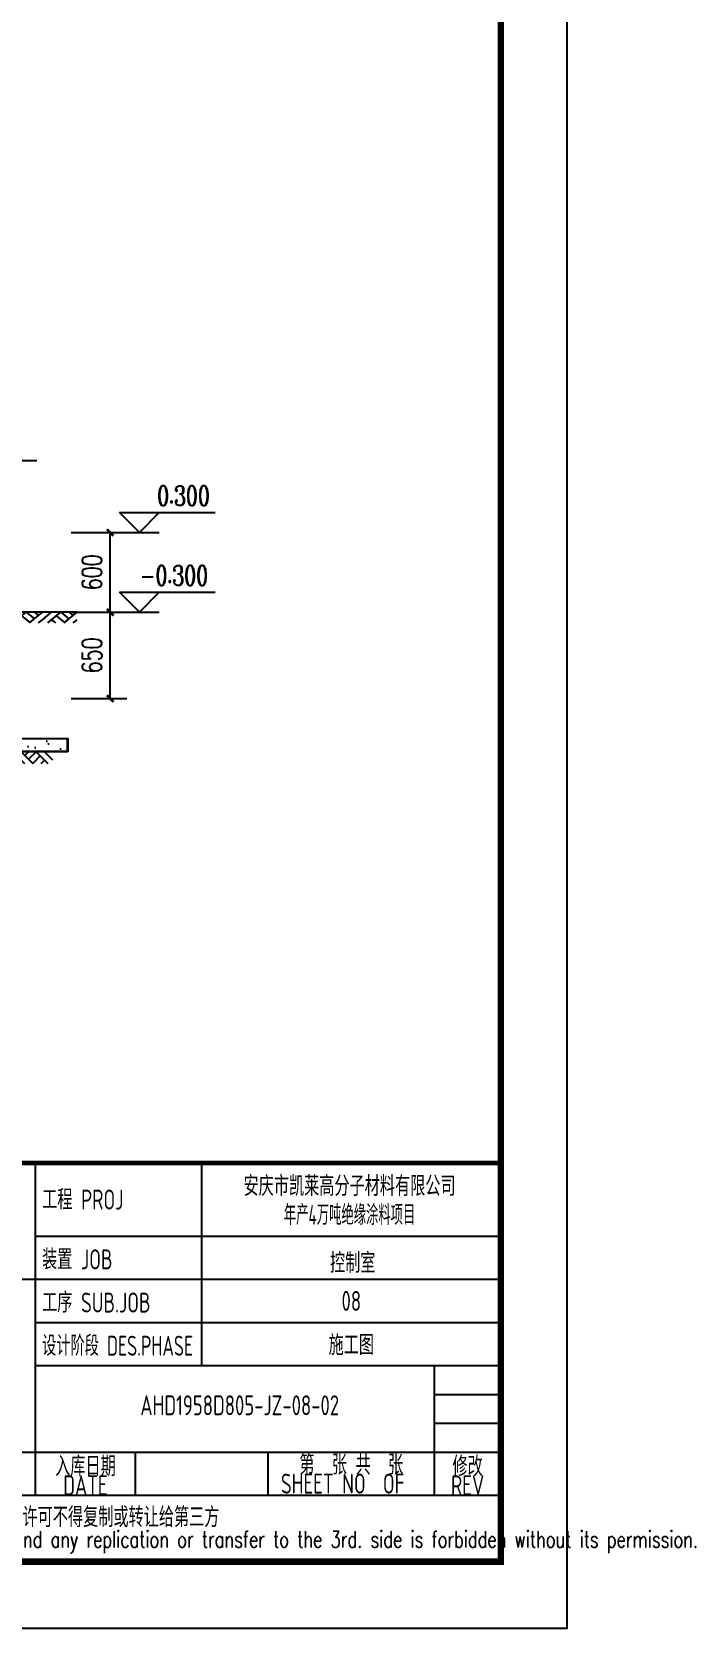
# Model space of a CAD drawing. Extents: x 5279878 to 5976284, y -275259 to -27697.
# Drawn here: x 5391671 to 5401665, y -212305 to -188279 of the extents above; entities that cross this region are included whole.
import ezdxf
from ezdxf.enums import TextEntityAlignment as Align

# ---------------------------------------------------------------- set-up
doc = ezdxf.new("R2010")
doc.units = 0
doc.header["$LTSCALE"] = 1000
doc.header["$MEASUREMENT"] = 0
doc.layers.get('0').update_dxf_attribs({"linetype": 'CONTINUOUS'})
doc.layers.get('Defpoints').update_dxf_attribs({"linetype": 'CONTINUOUS'})
for name, color, linetype in [('DIM_ELEV', 3, 'CONTINUOUS'), ('DIM_SYMB', 3, 'CONTINUOUS'), ('GROUND', 2, 'CONTINUOUS'), ('PUB_DIM', 3, 'CONTINUOUS'), ('PUB_HATCH', 8, 'CONTINUOUS'), ('PUB_TEXT', 7, 'CONTINUOUS'), ('PUB_TITLE', 4, 'CONTINUOUS'), ('WALL', 2, 'CONTINUOUS')]:
    doc.layers.add(name, color=color, linetype=linetype)
doc.styles.add('_TCH_DIM_T3', font='SIMPLEX', dxfattribs={"width": 0.705882, "bigfont": 'GBCBIG'})
doc.styles.add('_TCH_LABEL', font='COMPLEX', dxfattribs={"bigfont": 'GBCBIG'})
doc.styles.add('ECEC_TQ', font='txt_l.shx', dxfattribs={"bigfont": 'hztxt_l.shx'})
doc.styles.add('sceie', font='sceie.shx', dxfattribs={"width": 0.7, "bigfont": 'sceic.shx'})
doc.dimstyles.new('_TCH_ARCH&&100', dxfattribs={"dimtxt": 297.5, "dimasz": 100, "dimexe": 250, "dimexo": 300, "dimgap": 126.25, "dimtad": 1, "dimdec": 0, "dimzin": 0, "dimdsep": 46, "dimtxsty": '_TCH_DIM_T3', "dimblk": 'ARCHTICK', "dimcen": 0.09, "dimclrt": 7, "dimazin": 2, "dimtfac": 1, "dimtdec": 0, "dimtix": 1, "dimtmove": 2, "dimatfit": 3, "dimfxl": 0, "dimtolj": 1, "dimtzin": 0, "dimarcsym": 0})

# ---------------------------------------------------------------- blocks, each defined once
blk = doc.blocks.new('$LinePat$素土夯实')
at = {"color": 0}
for p, q in [((0, -210), (210, 0)), ((120, -300), (420, 0)), ((420, 0), (608, -188)), ((495, -300), (795, 0)), ((615, 0), (705, -90)), ((210, -210), (300, -300)), ((315, -105), (502, -293)), ((705, -300), (795, -210))]:
    blk.add_line(p, q, dxfattribs=at)
blk = doc.blocks.new('$LinePat$00000007')
for p, q in [((0, -210), (210, 0)), ((120, -300), (420, 0)), ((420, 0), (608, -188)), ((495, -300), (795, 0)), ((615, 0), (705, -90)), ((210, -210), (300, -300)), ((315, -105), (502, -293)), ((705, -300), (795, -210))]:
    blk.add_line(p, q)
blk = doc.blocks.new('*U65')
at = {"xscale": 0.2999999999999999, "yscale": 0.2999999999999999}
blk.add_blockref('$LinePat$00000007', (-119.25, 0), dxfattribs=at)
blk = doc.blocks.new('_ArchTick')
at = {"color": 0, "linetype": 'ByBlock', "const_width": 0.4}
blk.add_lwpolyline([(-0.5, -0.5), (0.5, 0.5)], dxfattribs=at)
blk = doc.blocks.new('*D82')
at = {"layer": 'Defpoints', "color": 0, "transparency": 16777216}
for p in [(5391960, -197014), (5392848, -197014), (5391960, -198314)]:
    blk.add_point(p, dxfattribs=at)
at = {"layer": 'PUB_DIM', "color": 0, "lineweight": -2, "transparency": 16777216}
for p, q in [((5392260, -197014), (5393098, -197014)), ((5392848, -198314), (5392848, -197014)), ((5392260, -198314), (5393098, -198314))]:
    blk.add_line(p, q, dxfattribs=at)
at = {"layer": 'PUB_DIM', "color": 0, "lineweight": -2, "transparency": 16777216, "xscale": 100, "yscale": 100, "zscale": 100}
for p, rotation in [((5392848, -197014), 90), ((5392848, -198314), 270)]:
    blk.add_blockref('_ArchTick', p, dxfattribs=dict(at, rotation=rotation))
at = {"layer": 'PUB_DIM', "color": 7, "transparency": 16777216, "insert": (5392573, -197664), "char_height": 297.5, "attachment_point": 5, "rotation": 90, "style": '_TCH_DIM_T3'}
blk.add_mtext('\\A1;650', dxfattribs=at)
blk = doc.blocks.new('*D83')
at = {"layer": 'Defpoints', "color": 0, "transparency": 16777216}
for p in [(5391960, -195814), (5392848, -195814), (5391960, -197014)]:
    blk.add_point(p, dxfattribs=at)
at = {"layer": 'PUB_DIM', "color": 0, "lineweight": -2, "transparency": 16777216}
for p, q in [((5392260, -195814), (5393098, -195814)), ((5392848, -197014), (5392848, -195814)), ((5392260, -197014), (5393098, -197014))]:
    blk.add_line(p, q, dxfattribs=at)
at = {"layer": 'PUB_DIM', "color": 0, "lineweight": -2, "transparency": 16777216, "xscale": 100, "yscale": 100, "zscale": 100}
for p, rotation in [((5392848, -195814), 90), ((5392848, -197014), 270)]:
    blk.add_blockref('_ArchTick', p, dxfattribs=dict(at, rotation=rotation))
at = {"layer": 'PUB_DIM', "color": 7, "transparency": 16777216, "insert": (5392573, -196414), "char_height": 297.5, "attachment_point": 5, "rotation": 90, "style": '_TCH_DIM_T3'}
blk.add_mtext('\\A1;600', dxfattribs=at)

msp = doc.modelspace()

# ---------------------------------------------------------------- hatches: boundary and pattern name
h = msp.add_hatch()
h.set_pattern_fill('混凝土', color=0, scale=80, style=0)
h.set_pattern_definition([(50, (5384432.3, -197391.9), (573.808, -50.202), [60, -660]), (355, (5384432.3, -197391.9), (-111, 601.754), [48, -528]), (100.451, (5384480.1, -197396.07), (462.808, 551.55), [50.992, -560.914]), (46.184, (5384432.3, -197231.9), (853.79, -132.415), [90, -990]), (96.636, (5384503.4, -197242.9), (747.73, 779.29), [76.49, -841.37]), (351.184, (5384432.3, -197231.9), (747.73, 779.29), [72, -792]), (21, (5384512.3, -197271.9), (477.526, -322.095), [60, -660]), (326, (5384512.3, -197271.9), (194.652, 580.12), [48, -528]), (71.451, (5384552.1, -197298.7), (672.18, 258.024), [50.992, -560.914]), (37.5, (5384432.3, -197391.89), (9.728, 266.315), [0, -521.6, 0, -536, 0, -530]), (7.5, (5384432.3, -197391.89), (210.456, 315.529), [0, -305.6, 0, -509.6, 0, -202]), (327.5, (5384253.9, -197391.89), (427.058, -18.044), [0, -200, 0, -624, 0, -828]), (317.5, (5384173.9, -197391.9), (466.549, 80.084), [0, -260, 0, -414.4, 0, -588])])
h.paths.add_polyline_path([(5383203.3, -195824.4), (5380748, -195824.4), (5380748, -195986.9), (5380538, -196061.4), (5380958, -196135.4), (5380748, -196211.9), (5380748, -196384.4), (5382888.6, -196384.4), (5384228.9, -197725.2), (5385103.3, -197725.2)])
h.paths.add_polyline_path([(5386908.9, -197995.2), (5384951.6, -197995.2), (5384681.7, -197725.2), (5384228.9, -197725.2), (5384788.6, -198285.2), (5386908.9, -198285.2)])
h.paths.add_polyline_path([(5386908.9, -197725.2), (5385103.3, -197725.2), (5384681.7, -197725.2), (5384951.6, -197995.2), (5386908.9, -197995.2)], flags=17)
h.paths.add_polyline_path([(5388690.5, -198924.4), (5391146.7, -198924.4), (5391146.7, -199104.4), (5388690.6, -199104.4)])
h.paths.add_polyline_path([(5391146.7, -198924.4), (5392098.9, -198924.4), (5392098.9, -199104.4), (5391146.7, -199104.4)])
h.paths.add_polyline_path([(5387708.9, -198924.4), (5388690.5, -198924.4), (5388690.6, -199104.4), (5387708.9, -199104.4)])
h.paths.add_polyline_path([(5384003.4, -197435.6), (5384120.8, -197152.1), (5383883.5, -197053.7), (5383766, -197337.2)], flags=24)

# ---------------------------------------------------------------- linework, layer by layer
for p, q in [((5391726.8, -210305.2), (5391726.8, -205305.2)), ((5394226.8, -208355.2), (5394226.8, -205305.2)), ((5398726.8, -211305.2), (5398726.8, -205305.2)), ((5391726.8, -206405.2), (5398726.8, -206405.2)), ((5380726.8, -207055.2), (5391726.8, -207055.2)), ((5391726.8, -207055.2), (5398726.8, -207055.2)), ((5391726.8, -207705.2), (5398726.8, -207705.2)), ((5391726.8, -208355.2), (5398726.8, -208355.2)), ((5397726.8, -210305.2), (5397726.8, -208355.2)), ((5397726.8, -208788.5), (5398726.8, -208788.5)), ((5397726.8, -209221.8), (5398726.8, -209221.8)), ((5386226.8, -209655.2), (5398726.8, -209655.2)), ((5393226.8, -210305.2), (5393226.8, -209655.2)), ((5395226.8, -210305.2), (5395226.8, -209655.2)), ((5380726.8, -210305.2), (5398726.8, -210305.2)), ((5380726.8, -211305.2), (5398726.8, -211305.2))]:
    msp.add_line(p, q)
at = {"const_width": 70}
msp.add_lwpolyline([(5398726.8, -205305.2), (5380726.8, -205305.2)], dxfattribs=at)
at = {"layer": 'DIM_ELEV'}
for p, q in [((5393287.4, -195814.4), (5392987.4, -195514.4)), ((5392987.4, -195514.4), (5394425.9, -195514.4)), ((5393287.4, -195814.4), (5393587.4, -195514.4)), ((5392587.4, -195814.4), (5393587.4, -195814.4)), ((5393287.4, -197014.4), (5392987.4, -196714.4)), ((5392987.4, -196714.4), (5394425.9, -196714.4)), ((5393287.4, -197014.4), (5393587.4, -196714.4)), ((5392587.4, -197014.4), (5393587.4, -197014.4))]:
    msp.add_line(p, q, dxfattribs=at)
at = {"layer": 'DIM_SYMB'}
msp.add_lwpolyline([(5391742.3, -194734.4), (5389542.3, -194734.4), (5389542.3, -195734.4)], dxfattribs=at)
at = {"layer": 'GROUND', "color": 0, "ltscale": 2}
msp.add_lwpolyline([(5392208.9, -199114.4), (5387708.9, -199114.4), (5387708.9, -198914.4), (5392208.9, -198914.4)], close=True, dxfattribs=at)
at = {"layer": 'PUB_TITLE', "color": 4}
msp.add_lwpolyline([(5315626.8, -212305.2), (5399726.8, -212305.2), (5399726.8, -152905.2), (5315626.8, -152905.2)], close=True, dxfattribs=at)
at = {"layer": 'PUB_TITLE', "color": 4, "const_width": 100}
msp.add_lwpolyline([(5318126.8, -211305.2), (5398726.8, -211305.2), (5398726.8, -153905.2), (5318126.8, -153905.2)], close=True, dxfattribs=at)
at = {"layer": 'WALL'}
msp.add_line((5392350.5, -197014.4), (5391308.9, -197014.4), dxfattribs=at)
at = {"layer": 'WALL', "const_width": 20}
msp.add_lwpolyline([(5387708.9, -198924.4), (5392198.9, -198924.4), (5392198.9, -199104.4), (5387708.9, -199104.4)], dxfattribs=at)

# ---------------------------------------------------------------- block references
at = {"color": 0, "extrusion": (0, 0, -1), "xscale": -0.6550966752693057, "yscale": 0.5333333333333599, "zscale": -0.5333333333333333}
for p in [(-5391308.9, -197014.4), (-5391829.7, -197014.4)]:
    msp.add_blockref('$LinePat$素土夯实', p, dxfattribs=at)
at = {"layer": 'PUB_HATCH', "xscale": -1.998580526349338, "yscale": 2, "zscale": 2}
msp.add_blockref('*U65', (5391747.2, -199114.4), dxfattribs=at)

# ---------------------------------------------------------------- texts
for s, height, style, width, p in [('安庆市凯莱高分子材料有限公司', 300, 'sceie', 0.8, (5396450.5, -205635)), ('年产4万吨绝缘涂料项目', 300, 'sceie', 0.65, (5396450.5, -206070)), ('控制室', 300, 'sceie', 0.8, (5396498.3, -206791.2)), ('08', 300, 'sceie', 0.8, (5396476.8, -207380.2)), ('施工图', 300, 'sceie', 0.8, (5396476.8, -208030.2)), ('入库日期', 300, 'sceie', 0.8, (5392476.8, -209855.2)), ('第  张 共  张', 300, 'sceie', 0.8, (5396476.8, -209830.2)), ('修改', 300, 'sceie', 0.8, (5398226.8, -209855.2)), ('SHEET NO  OF  ', 300, 'sceie', 0.8, (5396476.8, -210130.2)), ('DATE', 300, 'sceie', 0.8, (5392476.8, -210155.2)), ('REV', 300, 'sceie', 0.8, (5398226.8, -210155.2)), ('本文件专有权属安徽华东化工医药工程有限责任公司所有,未经许可不得复制或转让给第三方', 300, 'sceie', 0.8, (5389897.9, -210654.1)), ('The proprietary right of this document belongs to Anhui Huadong Chemical And Medical Engineering  Co.,Ltd.  and any replication or transfer to the 3rd. side is forbidden without its permission. ', 250, 'ECEC_TQ', 0.72, (5389726.8, -211005.2))]:
    msp.add_text(s, height=height, dxfattribs=dict(style=style, width=width)).set_placement(p, align=Align.MIDDLE)
at = {"style": 'sceie'}
for s, width, p in [('工程 PROJ', 0.8, (5391823.7, -206005.2)), ('装置 JOB', 0.8, (5391823.7, -206905.2)), ('工序 SUB.JOB', 0.8, (5391823.7, -207555.2)), ('设计阶段 DES.PHASE', 0.75, (5391823.7, -208205.2))]:
    msp.add_text(s, height=300, dxfattribs=dict(at, width=width)).set_placement(p)
at = {"style": 'sceie', "width": 0.8}
msp.add_attdef('AHD1958D805-JZ-08-02', text='200320-02-040', height=300, dxfattribs=at).set_placement((5394797.6, -208951.4), align=Align.MIDDLE)
at = {"layer": 'PUB_TEXT', "style": '_TCH_LABEL', "width": 0.705882}
for s, p in [('0.300', (5393555.9, -195409.4)), ('-0.300', (5393295.9, -196609.4))]:
    msp.add_text(s, height=297.5, dxfattribs=at).set_placement(p)

# ---------------------------------------------------------------- dimensions: what is measured, and where the dimension line sits
at = {"layer": 'PUB_DIM'}
for p1, p2, text, picture, middle in [((5391960.3, -197014.4), (5391960.3, -195814.4), '600', '*D83', (5392572.8, -196414.4)), ((5391960.3, -198314.4), (5391960.3, -197014.4), '650', '*D82', (5392572.8, -197664.4))]:
    dim = msp.add_aligned_dim(p1=p1, p2=p2, distance=-887.5, text=text, dimstyle='_TCH_ARCH&&100', dxfattribs=at)
    dim.commit()
    dim.dimension.update_dxf_attribs({"geometry": picture, "text_midpoint": middle})

doc.saveas('drawing.dxf')
